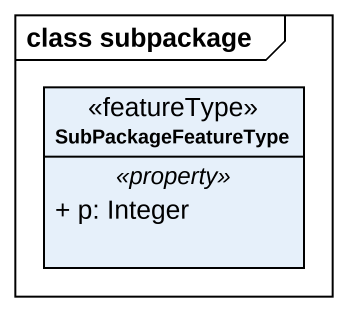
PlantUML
@startuml
mainframe class subpackage
hide circle
hide empty members
skinparam classAttributeIconSize 0
class SubPackageFeatureType <<featureType>> {
  .. <<property>> ..
  + p: Integer
}
@enduml
